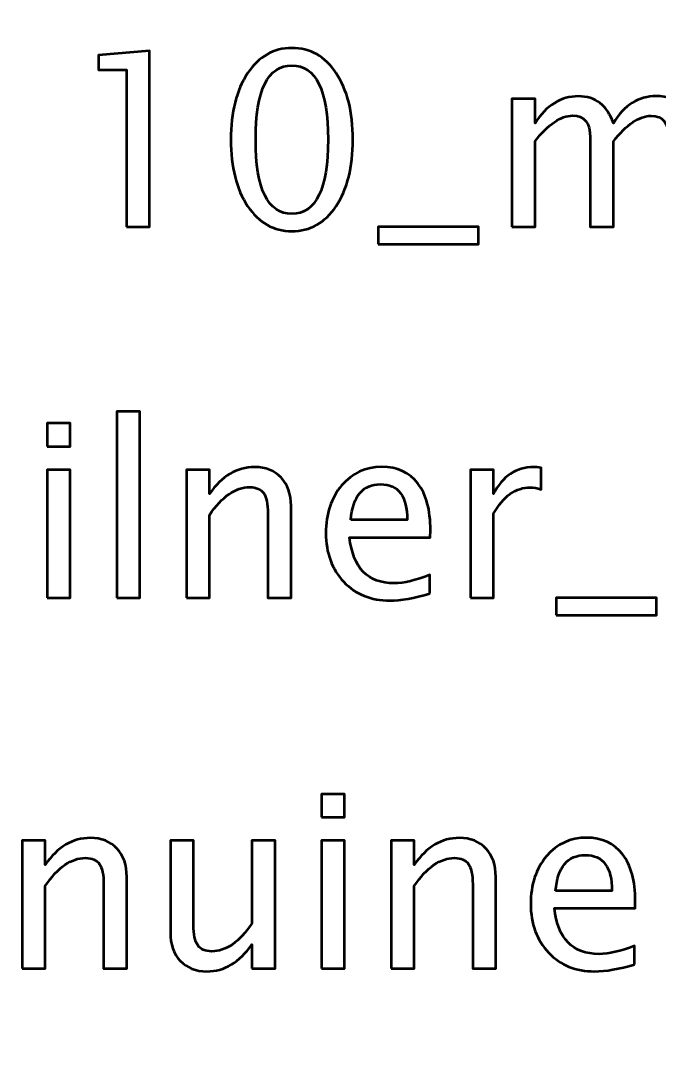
# Model space of a CAD drawing. Header units: centimetres. Extents: x -23 to 23, y -25.2 to 25.2.
# Drawn here: x -16.878 to -15.757, y -21.968 to -20.148 of the extents above; entities that cross this region are included whole.
import ezdxf

# ---------------------------------------------------------------- set-up
doc = ezdxf.new("R2010")
doc.units = ezdxf.units.CM
doc.header["$MEASUREMENT"] = 0
doc.layers.add('Layer 1', color=7, linetype='Continuous')

msp = doc.modelspace()

# ---------------------------------------------------------------- linework, layer by layer
at = {"layer": 'Layer 1', "lineweight": 53}
msp.add_open_spline([(-23, -24.75), (-23, -24.75), (-23, 24.75), (-23, 24.75), (-23, 24.75), (-23, 25.02614), (-22.77614, 25.25), (-22.5, 25.25), (-22.5, 25.25), (-22.5, 25.25), (22.5, 25.25), (22.5, 25.25), (22.5, 25.25), (22.77614, 25.25), (23, 25.02614), (23, 24.75), (23, 24.75), (23, 24.75), (23, -24.75), (23, -24.75), (23, -24.75), (23, -25.02614), (22.77614, -25.25), (22.5, -25.25), (22.5, -25.25), (22.5, -25.25), (-22.5, -25.25), (-22.5, -25.25), (-22.5, -25.25), (-22.77614, -25.25), (-23, -25.02614), (-23, -24.75)], degree=3, knots=[0, 0, 0, 0, 0.1111111, 0.1111111, 0.1111111, 0.1111111, 0.2222222, 0.2222222, 0.2222222, 0.2222222, 0.3333333, 0.3333333, 0.3333333, 0.3333333, 0.4444444, 0.4444444, 0.4444444, 0.4444444, 0.5555556, 0.5555556, 0.5555556, 0.5555556, 0.6666667, 0.6666667, 0.6666667, 0.6666667, 0.7777778, 0.7777778, 0.7777778, 0.7777778, 1, 1, 1, 1], dxfattribs=at)
at = {"layer": 'Layer 1', "color": 5, "lineweight": 53}
for points, knots in [([(-16.69229, -20.50951), (-16.69229, -20.50951), (-16.69229, -20.23392), (-16.69229, -20.23392), (-16.69229, -20.23392), (-16.69229, -20.23392), (-16.74097, -20.23392), (-16.74097, -20.23392), (-16.74097, -20.23392), (-16.74097, -20.23392), (-16.74097, -20.20852), (-16.74097, -20.20852), (-16.74097, -20.20852), (-16.74097, -20.20852), (-16.65165, -20.2009), (-16.65165, -20.2009), (-16.65165, -20.2009), (-16.65165, -20.2009), (-16.65165, -20.50951), (-16.65165, -20.50951), (-16.65165, -20.50951), (-16.65165, -20.50951), (-16.69229, -20.50951), (-16.69229, -20.50951)], [0, 0, 0, 0, 0.1428571, 0.1428571, 0.1428571, 0.1428571, 0.2857143, 0.2857143, 0.2857143, 0.2857143, 0.4285714, 0.4285714, 0.4285714, 0.4285714, 0.5714286, 0.5714286, 0.5714286, 0.5714286, 0.7142857, 0.7142857, 0.7142857, 0.7142857, 1, 1, 1, 1]), ([(-16.40174, -20.51713), (-16.43384, -20.51713), (-16.45973, -20.50238), (-16.47935, -20.47296), (-16.47935, -20.47296), (-16.49903, -20.44354), (-16.50884, -20.40474), (-16.50884, -20.35648), (-16.50884, -20.35648), (-16.50884, -20.30822), (-16.49903, -20.26941), (-16.47935, -20.23999), (-16.47935, -20.23999), (-16.45973, -20.21057), (-16.43384, -20.19582), (-16.40174, -20.19582), (-16.40174, -20.19582), (-16.36949, -20.19582), (-16.3436, -20.2105), (-16.32399, -20.23985), (-16.32399, -20.23985), (-16.30444, -20.2692), (-16.29464, -20.30808), (-16.29464, -20.35648), (-16.29464, -20.35648), (-16.29464, -20.40474), (-16.30444, -20.44354), (-16.32399, -20.47296), (-16.32399, -20.47296), (-16.3436, -20.50238), (-16.36949, -20.51713), (-16.40174, -20.51713)], [0, 0, 0, 0, 0.1111111, 0.1111111, 0.1111111, 0.1111111, 0.2222222, 0.2222222, 0.2222222, 0.2222222, 0.3333333, 0.3333333, 0.3333333, 0.3333333, 0.4444444, 0.4444444, 0.4444444, 0.4444444, 0.5555556, 0.5555556, 0.5555556, 0.5555556, 0.6666667, 0.6666667, 0.6666667, 0.6666667, 0.7777778, 0.7777778, 0.7777778, 0.7777778, 1, 1, 1, 1]), ([(-16.40181, -20.48665), (-16.3594, -20.48665), (-16.33824, -20.44326), (-16.33824, -20.35648), (-16.33824, -20.35648), (-16.33824, -20.26969), (-16.3594, -20.2263), (-16.40181, -20.2263), (-16.40181, -20.2263), (-16.44407, -20.2263), (-16.46524, -20.26969), (-16.46524, -20.35648), (-16.46524, -20.35648), (-16.46524, -20.44326), (-16.44407, -20.48665), (-16.40181, -20.48665)], [0, 0, 0, 0, 0.2, 0.2, 0.2, 0.2, 0.4, 0.4, 0.4, 0.4, 0.6, 0.6, 0.6, 0.6, 1, 1, 1, 1]), ([(-16.01551, -20.50951), (-16.01551, -20.50951), (-16.01551, -20.28515), (-16.01551, -20.28515), (-16.01551, -20.28515), (-16.01551, -20.28515), (-15.97487, -20.28515), (-15.97487, -20.28515), (-15.97487, -20.28515), (-15.97487, -20.28515), (-15.97487, -20.32755), (-15.97487, -20.32755), (-15.97487, -20.32755), (-15.95504, -20.29615), (-15.92964, -20.28049), (-15.89853, -20.28049), (-15.89853, -20.28049), (-15.86854, -20.28049), (-15.84815, -20.29615), (-15.83729, -20.32755), (-15.83729, -20.32755), (-15.81803, -20.29587), (-15.79291, -20.28007), (-15.76208, -20.28007), (-15.76208, -20.28007), (-15.74239, -20.28007), (-15.72708, -20.28585), (-15.71615, -20.29749), (-15.71615, -20.29749), (-15.70521, -20.30913), (-15.69971, -20.32543), (-15.69971, -20.34639), (-15.69971, -20.34639), (-15.69971, -20.34639), (-15.69971, -20.50951), (-15.69971, -20.50951), (-15.69971, -20.50951), (-15.69971, -20.50951), (-15.74035, -20.50951), (-15.74035, -20.50951), (-15.74035, -20.50951), (-15.74035, -20.50951), (-15.74035, -20.35309), (-15.74035, -20.35309), (-15.74035, -20.35309), (-15.74035, -20.32755), (-15.75051, -20.31478), (-15.77083, -20.31478), (-15.77083, -20.31478), (-15.79192, -20.31478), (-15.81408, -20.32967), (-15.83729, -20.35951), (-15.83729, -20.35951), (-15.83729, -20.35951), (-15.83729, -20.50951), (-15.83729, -20.50951), (-15.83729, -20.50951), (-15.83729, -20.50951), (-15.87793, -20.50951), (-15.87793, -20.50951), (-15.87793, -20.50951), (-15.87793, -20.50951), (-15.87793, -20.35295), (-15.87793, -20.35295), (-15.87793, -20.35295), (-15.87793, -20.3272), (-15.88823, -20.31435), (-15.9089, -20.31435), (-15.9089, -20.31435), (-15.92943, -20.31435), (-15.95145, -20.32931), (-15.97487, -20.3593), (-15.97487, -20.3593), (-15.97487, -20.3593), (-15.97487, -20.50951), (-15.97487, -20.50951), (-15.97487, -20.50951), (-15.97487, -20.50951), (-16.01551, -20.50951), (-16.01551, -20.50951)], [0, 0, 0, 0, 0.047619, 0.047619, 0.047619, 0.047619, 0.0952381, 0.0952381, 0.0952381, 0.0952381, 0.1428571, 0.1428571, 0.1428571, 0.1428571, 0.1904762, 0.1904762, 0.1904762, 0.1904762, 0.2380952, 0.2380952, 0.2380952, 0.2380952, 0.2857143, 0.2857143, 0.2857143, 0.2857143, 0.3333333, 0.3333333, 0.3333333, 0.3333333, 0.3809524, 0.3809524, 0.3809524, 0.3809524, 0.4285714, 0.4285714, 0.4285714, 0.4285714, 0.4761905, 0.4761905, 0.4761905, 0.4761905, 0.5238095, 0.5238095, 0.5238095, 0.5238095, 0.5714286, 0.5714286, 0.5714286, 0.5714286, 0.6190476, 0.6190476, 0.6190476, 0.6190476, 0.6666667, 0.6666667, 0.6666667, 0.6666667, 0.7142857, 0.7142857, 0.7142857, 0.7142857, 0.7619048, 0.7619048, 0.7619048, 0.7619048, 0.8095238, 0.8095238, 0.8095238, 0.8095238, 0.8571429, 0.8571429, 0.8571429, 0.8571429, 0.9047619, 0.9047619, 0.9047619, 0.9047619, 1, 1, 1, 1]), ([(-16.25004, -20.53999), (-16.25004, -20.53999), (-16.25004, -20.50951), (-16.25004, -20.50951), (-16.25004, -20.50951), (-16.25004, -20.50951), (-16.07393, -20.50951), (-16.07393, -20.50951), (-16.07393, -20.50951), (-16.07393, -20.50951), (-16.07393, -20.53999), (-16.07393, -20.53999), (-16.07393, -20.53999), (-16.07393, -20.53999), (-16.25004, -20.53999), (-16.25004, -20.53999)], [0, 0, 0, 0, 0.2, 0.2, 0.2, 0.2, 0.4, 0.4, 0.4, 0.4, 0.6, 0.6, 0.6, 0.6, 1, 1, 1, 1]), ([(-16.70926, -21.16003), (-16.70926, -21.16003), (-16.70926, -20.83364), (-16.70926, -20.83364), (-16.70926, -20.83364), (-16.70926, -20.83364), (-16.66862, -20.83364), (-16.66862, -20.83364), (-16.66862, -20.83364), (-16.66862, -20.83364), (-16.66862, -21.16003), (-16.66862, -21.16003), (-16.66862, -21.16003), (-16.66862, -21.16003), (-16.70926, -21.16003), (-16.70926, -21.16003)], [0, 0, 0, 0, 0.2, 0.2, 0.2, 0.2, 0.4, 0.4, 0.4, 0.4, 0.6, 0.6, 0.6, 0.6, 1, 1, 1, 1]), ([(-16.8316, -20.8946), (-16.8316, -20.8946), (-16.8316, -20.85396), (-16.8316, -20.85396), (-16.8316, -20.85396), (-16.8316, -20.85396), (-16.79096, -20.85396), (-16.79096, -20.85396), (-16.79096, -20.85396), (-16.79096, -20.85396), (-16.79096, -20.8946), (-16.79096, -20.8946), (-16.79096, -20.8946), (-16.79096, -20.8946), (-16.8316, -20.8946), (-16.8316, -20.8946)], [0, 0, 0, 0, 0.2, 0.2, 0.2, 0.2, 0.4, 0.4, 0.4, 0.4, 0.6, 0.6, 0.6, 0.6, 1, 1, 1, 1]), ([(-16.15949, -21.15283), (-16.1868, -21.16102), (-16.21015, -21.16511), (-16.22963, -21.16511), (-16.22963, -21.16511), (-16.26286, -21.16511), (-16.28988, -21.1541), (-16.31069, -21.13216), (-16.31069, -21.13216), (-16.33151, -21.11022), (-16.34195, -21.08178), (-16.34195, -21.04679), (-16.34195, -21.04679), (-16.34195, -21.01285), (-16.33278, -20.98498), (-16.31436, -20.96318), (-16.31436, -20.96318), (-16.29595, -20.94145), (-16.27238, -20.93059), (-16.24367, -20.93059), (-16.24367, -20.93059), (-16.2165, -20.93059), (-16.19548, -20.94025), (-16.18066, -20.95958), (-16.18066, -20.95958), (-16.16584, -20.97892), (-16.15844, -21.00629), (-16.15844, -21.04178), (-16.15844, -21.04178), (-16.15844, -21.04178), (-16.15865, -21.0542), (-16.15865, -21.0542), (-16.15865, -21.0542), (-16.15865, -21.0542), (-16.30046, -21.0542), (-16.30046, -21.0542), (-16.30046, -21.0542), (-16.29454, -21.10782), (-16.26836, -21.13463), (-16.22201, -21.13463), (-16.22201, -21.13463), (-16.205, -21.13463), (-16.18419, -21.12983), (-16.15949, -21.12024), (-16.15949, -21.12024), (-16.15949, -21.12024), (-16.15949, -21.15283), (-16.15949, -21.15283)], [0, 0, 0, 0, 0.0769231, 0.0769231, 0.0769231, 0.0769231, 0.1538462, 0.1538462, 0.1538462, 0.1538462, 0.2307692, 0.2307692, 0.2307692, 0.2307692, 0.3076923, 0.3076923, 0.3076923, 0.3076923, 0.3846154, 0.3846154, 0.3846154, 0.3846154, 0.4615385, 0.4615385, 0.4615385, 0.4615385, 0.5384615, 0.5384615, 0.5384615, 0.5384615, 0.6153846, 0.6153846, 0.6153846, 0.6153846, 0.6923077, 0.6923077, 0.6923077, 0.6923077, 0.7692308, 0.7692308, 0.7692308, 0.7692308, 0.8461538, 0.8461538, 0.8461538, 0.8461538, 1, 1, 1, 1]), ([(-16.8316, -21.16003), (-16.8316, -21.16003), (-16.8316, -20.93567), (-16.8316, -20.93567), (-16.8316, -20.93567), (-16.8316, -20.93567), (-16.79096, -20.93567), (-16.79096, -20.93567), (-16.79096, -20.93567), (-16.79096, -20.93567), (-16.79096, -21.16003), (-16.79096, -21.16003), (-16.79096, -21.16003), (-16.79096, -21.16003), (-16.8316, -21.16003), (-16.8316, -21.16003)], [0, 0, 0, 0, 0.2, 0.2, 0.2, 0.2, 0.4, 0.4, 0.4, 0.4, 0.6, 0.6, 0.6, 0.6, 1, 1, 1, 1]), ([(-16.58692, -21.16003), (-16.58692, -21.16003), (-16.58692, -20.93567), (-16.58692, -20.93567), (-16.58692, -20.93567), (-16.58692, -20.93567), (-16.54628, -20.93567), (-16.54628, -20.93567), (-16.54628, -20.93567), (-16.54628, -20.93567), (-16.54628, -20.97807), (-16.54628, -20.97807), (-16.54628, -20.97807), (-16.52476, -20.94667), (-16.49837, -20.93101), (-16.46719, -20.93101), (-16.46719, -20.93101), (-16.44757, -20.93101), (-16.43198, -20.93715), (-16.42048, -20.94949), (-16.42048, -20.94949), (-16.40898, -20.96177), (-16.4032, -20.97835), (-16.4032, -20.99909), (-16.4032, -20.99909), (-16.4032, -20.99909), (-16.4032, -21.16003), (-16.4032, -21.16003), (-16.4032, -21.16003), (-16.4032, -21.16003), (-16.44383, -21.16003), (-16.44383, -21.16003), (-16.44383, -21.16003), (-16.44383, -21.16003), (-16.44383, -21.01236), (-16.44383, -21.01236), (-16.44383, -21.01236), (-16.44383, -20.99571), (-16.4463, -20.98385), (-16.45117, -20.9768), (-16.45117, -20.9768), (-16.45611, -20.96967), (-16.46423, -20.96614), (-16.47558, -20.96614), (-16.47558, -20.96614), (-16.50056, -20.96614), (-16.52413, -20.98244), (-16.54628, -21.01504), (-16.54628, -21.01504), (-16.54628, -21.01504), (-16.54628, -21.16003), (-16.54628, -21.16003), (-16.54628, -21.16003), (-16.54628, -21.16003), (-16.58692, -21.16003), (-16.58692, -21.16003)], [0, 0, 0, 0, 0.0666667, 0.0666667, 0.0666667, 0.0666667, 0.1333333, 0.1333333, 0.1333333, 0.1333333, 0.2, 0.2, 0.2, 0.2, 0.2666667, 0.2666667, 0.2666667, 0.2666667, 0.3333333, 0.3333333, 0.3333333, 0.3333333, 0.4, 0.4, 0.4, 0.4, 0.4666667, 0.4666667, 0.4666667, 0.4666667, 0.5333333, 0.5333333, 0.5333333, 0.5333333, 0.6, 0.6, 0.6, 0.6, 0.6666667, 0.6666667, 0.6666667, 0.6666667, 0.7333333, 0.7333333, 0.7333333, 0.7333333, 0.8, 0.8, 0.8, 0.8, 0.8666667, 0.8666667, 0.8666667, 0.8666667, 1, 1, 1, 1]), ([(-16.0883, -21.16003), (-16.0883, -21.16003), (-16.0883, -20.93567), (-16.0883, -20.93567), (-16.0883, -20.93567), (-16.0883, -20.93567), (-16.04766, -20.93567), (-16.04766, -20.93567), (-16.04766, -20.93567), (-16.04766, -20.93567), (-16.04766, -20.97807), (-16.04766, -20.97807), (-16.04766, -20.97807), (-16.0315, -20.94667), (-16.00808, -20.93101), (-15.97732, -20.93101), (-15.97732, -20.93101), (-15.97315, -20.93101), (-15.96878, -20.93136), (-15.96426, -20.93207), (-15.96426, -20.93207), (-15.96426, -20.93207), (-15.96426, -20.9701), (-15.96426, -20.9701), (-15.96426, -20.9701), (-15.97132, -20.96777), (-15.97753, -20.96657), (-15.98289, -20.96657), (-15.98289, -20.96657), (-16.00871, -20.96657), (-16.0303, -20.98181), (-16.04766, -21.01236), (-16.04766, -21.01236), (-16.04766, -21.01236), (-16.04766, -21.16003), (-16.04766, -21.16003), (-16.04766, -21.16003), (-16.04766, -21.16003), (-16.0883, -21.16003), (-16.0883, -21.16003)], [0, 0, 0, 0, 0.0909091, 0.0909091, 0.0909091, 0.0909091, 0.1818182, 0.1818182, 0.1818182, 0.1818182, 0.2727273, 0.2727273, 0.2727273, 0.2727273, 0.3636364, 0.3636364, 0.3636364, 0.3636364, 0.4545455, 0.4545455, 0.4545455, 0.4545455, 0.5454545, 0.5454545, 0.5454545, 0.5454545, 0.6363636, 0.6363636, 0.6363636, 0.6363636, 0.7272727, 0.7272727, 0.7272727, 0.7272727, 0.8181818, 0.8181818, 0.8181818, 0.8181818, 1, 1, 1, 1]), ([(-16.29835, -21.02372), (-16.29835, -21.02372), (-16.19929, -21.02372), (-16.19929, -21.02372), (-16.19929, -21.02372), (-16.19929, -20.98195), (-16.21488, -20.96106), (-16.246, -20.96106), (-16.246, -20.96106), (-16.27732, -20.96106), (-16.29475, -20.98195), (-16.29835, -21.02372)], [0, 0, 0, 0, 0.25, 0.25, 0.25, 0.25, 0.5, 0.5, 0.5, 0.5, 1, 1, 1, 1]), ([(-15.93795, -21.19051), (-15.93795, -21.19051), (-15.93795, -21.16003), (-15.93795, -21.16003), (-15.93795, -21.16003), (-15.93795, -21.16003), (-15.76184, -21.16003), (-15.76184, -21.16003), (-15.76184, -21.16003), (-15.76184, -21.16003), (-15.76184, -21.19051), (-15.76184, -21.19051), (-15.76184, -21.19051), (-15.76184, -21.19051), (-15.93795, -21.19051), (-15.93795, -21.19051)], [0, 0, 0, 0, 0.2, 0.2, 0.2, 0.2, 0.4, 0.4, 0.4, 0.4, 0.6, 0.6, 0.6, 0.6, 1, 1, 1, 1]), ([(-16.34974, -21.54512), (-16.34974, -21.54512), (-16.34974, -21.50448), (-16.34974, -21.50448), (-16.34974, -21.50448), (-16.34974, -21.50448), (-16.3091, -21.50448), (-16.3091, -21.50448), (-16.3091, -21.50448), (-16.3091, -21.50448), (-16.3091, -21.54512), (-16.3091, -21.54512), (-16.3091, -21.54512), (-16.3091, -21.54512), (-16.34974, -21.54512), (-16.34974, -21.54512)], [0, 0, 0, 0, 0.2, 0.2, 0.2, 0.2, 0.4, 0.4, 0.4, 0.4, 0.6, 0.6, 0.6, 0.6, 1, 1, 1, 1]), ([(-16.87524, -21.81055), (-16.87524, -21.81055), (-16.87524, -21.58619), (-16.87524, -21.58619), (-16.87524, -21.58619), (-16.87524, -21.58619), (-16.8346, -21.58619), (-16.8346, -21.58619), (-16.8346, -21.58619), (-16.8346, -21.58619), (-16.8346, -21.62859), (-16.8346, -21.62859), (-16.8346, -21.62859), (-16.81308, -21.59719), (-16.78669, -21.58153), (-16.75551, -21.58153), (-16.75551, -21.58153), (-16.73589, -21.58153), (-16.7203, -21.58767), (-16.7088, -21.60001), (-16.7088, -21.60001), (-16.6973, -21.61229), (-16.69152, -21.62887), (-16.69152, -21.64961), (-16.69152, -21.64961), (-16.69152, -21.64961), (-16.69152, -21.81055), (-16.69152, -21.81055), (-16.69152, -21.81055), (-16.69152, -21.81055), (-16.73215, -21.81055), (-16.73215, -21.81055), (-16.73215, -21.81055), (-16.73215, -21.81055), (-16.73215, -21.66288), (-16.73215, -21.66288), (-16.73215, -21.66288), (-16.73215, -21.64623), (-16.73462, -21.63437), (-16.73949, -21.62732), (-16.73949, -21.62732), (-16.74443, -21.62019), (-16.75255, -21.61666), (-16.7639, -21.61666), (-16.7639, -21.61666), (-16.78888, -21.61666), (-16.81245, -21.63296), (-16.8346, -21.66556), (-16.8346, -21.66556), (-16.8346, -21.66556), (-16.8346, -21.81055), (-16.8346, -21.81055), (-16.8346, -21.81055), (-16.8346, -21.81055), (-16.87524, -21.81055), (-16.87524, -21.81055)], [0, 0, 0, 0, 0.0666667, 0.0666667, 0.0666667, 0.0666667, 0.1333333, 0.1333333, 0.1333333, 0.1333333, 0.2, 0.2, 0.2, 0.2, 0.2666667, 0.2666667, 0.2666667, 0.2666667, 0.3333333, 0.3333333, 0.3333333, 0.3333333, 0.4, 0.4, 0.4, 0.4, 0.4666667, 0.4666667, 0.4666667, 0.4666667, 0.5333333, 0.5333333, 0.5333333, 0.5333333, 0.6, 0.6, 0.6, 0.6, 0.6666667, 0.6666667, 0.6666667, 0.6666667, 0.7333333, 0.7333333, 0.7333333, 0.7333333, 0.8, 0.8, 0.8, 0.8, 0.8666667, 0.8666667, 0.8666667, 0.8666667, 1, 1, 1, 1]), ([(-16.2274, -21.81055), (-16.2274, -21.81055), (-16.2274, -21.58619), (-16.2274, -21.58619), (-16.2274, -21.58619), (-16.2274, -21.58619), (-16.18676, -21.58619), (-16.18676, -21.58619), (-16.18676, -21.58619), (-16.18676, -21.58619), (-16.18676, -21.62859), (-16.18676, -21.62859), (-16.18676, -21.62859), (-16.16524, -21.59719), (-16.13885, -21.58153), (-16.10767, -21.58153), (-16.10767, -21.58153), (-16.08805, -21.58153), (-16.07246, -21.58767), (-16.06096, -21.60001), (-16.06096, -21.60001), (-16.04946, -21.61229), (-16.04368, -21.62887), (-16.04368, -21.64961), (-16.04368, -21.64961), (-16.04368, -21.64961), (-16.04368, -21.81055), (-16.04368, -21.81055), (-16.04368, -21.81055), (-16.04368, -21.81055), (-16.08431, -21.81055), (-16.08431, -21.81055), (-16.08431, -21.81055), (-16.08431, -21.81055), (-16.08431, -21.66288), (-16.08431, -21.66288), (-16.08431, -21.66288), (-16.08431, -21.64623), (-16.08678, -21.63437), (-16.09165, -21.62732), (-16.09165, -21.62732), (-16.09659, -21.62019), (-16.10471, -21.61666), (-16.11606, -21.61666), (-16.11606, -21.61666), (-16.14104, -21.61666), (-16.16461, -21.63296), (-16.18676, -21.66556), (-16.18676, -21.66556), (-16.18676, -21.66556), (-16.18676, -21.81055), (-16.18676, -21.81055), (-16.18676, -21.81055), (-16.18676, -21.81055), (-16.2274, -21.81055), (-16.2274, -21.81055)], [0, 0, 0, 0, 0.0666667, 0.0666667, 0.0666667, 0.0666667, 0.1333333, 0.1333333, 0.1333333, 0.1333333, 0.2, 0.2, 0.2, 0.2, 0.2666667, 0.2666667, 0.2666667, 0.2666667, 0.3333333, 0.3333333, 0.3333333, 0.3333333, 0.4, 0.4, 0.4, 0.4, 0.4666667, 0.4666667, 0.4666667, 0.4666667, 0.5333333, 0.5333333, 0.5333333, 0.5333333, 0.6, 0.6, 0.6, 0.6, 0.6666667, 0.6666667, 0.6666667, 0.6666667, 0.7333333, 0.7333333, 0.7333333, 0.7333333, 0.8, 0.8, 0.8, 0.8, 0.8666667, 0.8666667, 0.8666667, 0.8666667, 1, 1, 1, 1]), ([(-15.79997, -21.80335), (-15.82728, -21.81154), (-15.85063, -21.81563), (-15.87011, -21.81563), (-15.87011, -21.81563), (-15.90334, -21.81563), (-15.93036, -21.80462), (-15.95117, -21.78268), (-15.95117, -21.78268), (-15.97199, -21.76074), (-15.98243, -21.7323), (-15.98243, -21.69731), (-15.98243, -21.69731), (-15.98243, -21.66337), (-15.97326, -21.6355), (-15.95484, -21.6137), (-15.95484, -21.6137), (-15.93643, -21.59197), (-15.91286, -21.58111), (-15.88415, -21.58111), (-15.88415, -21.58111), (-15.85698, -21.58111), (-15.83596, -21.59077), (-15.82114, -21.6101), (-15.82114, -21.6101), (-15.80632, -21.62944), (-15.79892, -21.65681), (-15.79892, -21.6923), (-15.79892, -21.6923), (-15.79892, -21.6923), (-15.79913, -21.70472), (-15.79913, -21.70472), (-15.79913, -21.70472), (-15.79913, -21.70472), (-15.94094, -21.70472), (-15.94094, -21.70472), (-15.94094, -21.70472), (-15.93502, -21.75834), (-15.90884, -21.78515), (-15.86249, -21.78515), (-15.86249, -21.78515), (-15.84548, -21.78515), (-15.82467, -21.78035), (-15.79997, -21.77076), (-15.79997, -21.77076), (-15.79997, -21.77076), (-15.79997, -21.80335), (-15.79997, -21.80335)], [0, 0, 0, 0, 0.0769231, 0.0769231, 0.0769231, 0.0769231, 0.1538462, 0.1538462, 0.1538462, 0.1538462, 0.2307692, 0.2307692, 0.2307692, 0.2307692, 0.3076923, 0.3076923, 0.3076923, 0.3076923, 0.3846154, 0.3846154, 0.3846154, 0.3846154, 0.4615385, 0.4615385, 0.4615385, 0.4615385, 0.5384615, 0.5384615, 0.5384615, 0.5384615, 0.6153846, 0.6153846, 0.6153846, 0.6153846, 0.6923077, 0.6923077, 0.6923077, 0.6923077, 0.7692308, 0.7692308, 0.7692308, 0.7692308, 0.8461538, 0.8461538, 0.8461538, 0.8461538, 1, 1, 1, 1]), ([(-16.47194, -21.81055), (-16.47194, -21.81055), (-16.47194, -21.76836), (-16.47194, -21.76836), (-16.47194, -21.76836), (-16.49361, -21.7999), (-16.51992, -21.81563), (-16.55083, -21.81563), (-16.55083, -21.81563), (-16.57044, -21.81563), (-16.58603, -21.80949), (-16.5976, -21.79714), (-16.5976, -21.79714), (-16.60924, -21.7848), (-16.61503, -21.76822), (-16.61503, -21.74726), (-16.61503, -21.74726), (-16.61503, -21.74726), (-16.61503, -21.58619), (-16.61503, -21.58619), (-16.61503, -21.58619), (-16.61503, -21.58619), (-16.57439, -21.58619), (-16.57439, -21.58619), (-16.57439, -21.58619), (-16.57439, -21.58619), (-16.57439, -21.734), (-16.57439, -21.734), (-16.57439, -21.734), (-16.57439, -21.75086), (-16.57192, -21.76278), (-16.56705, -21.76984), (-16.56705, -21.76984), (-16.56211, -21.77697), (-16.55393, -21.78049), (-16.54243, -21.78049), (-16.54243, -21.78049), (-16.51759, -21.78049), (-16.49403, -21.7642), (-16.47194, -21.73153), (-16.47194, -21.73153), (-16.47194, -21.73153), (-16.47194, -21.58619), (-16.47194, -21.58619), (-16.47194, -21.58619), (-16.47194, -21.58619), (-16.43131, -21.58619), (-16.43131, -21.58619), (-16.43131, -21.58619), (-16.43131, -21.58619), (-16.43131, -21.81055), (-16.43131, -21.81055), (-16.43131, -21.81055), (-16.43131, -21.81055), (-16.47194, -21.81055), (-16.47194, -21.81055)], [0, 0, 0, 0, 0.0666667, 0.0666667, 0.0666667, 0.0666667, 0.1333333, 0.1333333, 0.1333333, 0.1333333, 0.2, 0.2, 0.2, 0.2, 0.2666667, 0.2666667, 0.2666667, 0.2666667, 0.3333333, 0.3333333, 0.3333333, 0.3333333, 0.4, 0.4, 0.4, 0.4, 0.4666667, 0.4666667, 0.4666667, 0.4666667, 0.5333333, 0.5333333, 0.5333333, 0.5333333, 0.6, 0.6, 0.6, 0.6, 0.6666667, 0.6666667, 0.6666667, 0.6666667, 0.7333333, 0.7333333, 0.7333333, 0.7333333, 0.8, 0.8, 0.8, 0.8, 0.8666667, 0.8666667, 0.8666667, 0.8666667, 1, 1, 1, 1]), ([(-16.34974, -21.81055), (-16.34974, -21.81055), (-16.34974, -21.58619), (-16.34974, -21.58619), (-16.34974, -21.58619), (-16.34974, -21.58619), (-16.3091, -21.58619), (-16.3091, -21.58619), (-16.3091, -21.58619), (-16.3091, -21.58619), (-16.3091, -21.81055), (-16.3091, -21.81055), (-16.3091, -21.81055), (-16.3091, -21.81055), (-16.34974, -21.81055), (-16.34974, -21.81055)], [0, 0, 0, 0, 0.2, 0.2, 0.2, 0.2, 0.4, 0.4, 0.4, 0.4, 0.6, 0.6, 0.6, 0.6, 1, 1, 1, 1]), ([(-15.93883, -21.67424), (-15.93883, -21.67424), (-15.83977, -21.67424), (-15.83977, -21.67424), (-15.83977, -21.67424), (-15.83977, -21.63247), (-15.85536, -21.61158), (-15.88648, -21.61158), (-15.88648, -21.61158), (-15.9178, -21.61158), (-15.93523, -21.63247), (-15.93883, -21.67424)], [0, 0, 0, 0, 0.25, 0.25, 0.25, 0.25, 0.5, 0.5, 0.5, 0.5, 1, 1, 1, 1])]:
    msp.add_open_spline(points, degree=3, knots=knots, dxfattribs=at)

doc.saveas('drawing.dxf')
